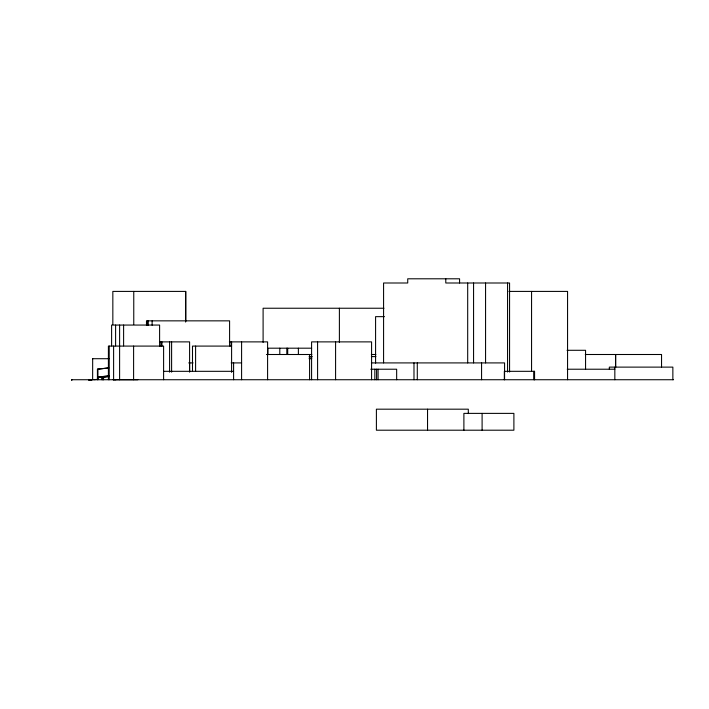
<?xml version="1.0" encoding="UTF-8"?>
<svg xmlns="http://www.w3.org/2000/svg" width="709" height="709" viewBox="0 0 709 709"><rect width="100%" height="100%" fill="white"/><g stroke="black" fill="none" stroke-linecap="round" stroke-linejoin="round"><path stroke-width="1.06" d="M160.934 346.089L160.934 341.88M161.953 346.089L161.953 341.88M189.595 371.321L189.595 362.911M192.493 371.321L192.493 346.089L231.595 346.089M89.219 380.37L91.319 379.732L89.192 380.37L89.192 379.732L89.192 380.37L92.285 379.732M113.174 379.732L115.966 379.732M113.502 379.732L137.794 379.732M97.425 379.732L97.425 369.221L108.335 367.918M97.425 369.221L108.84 367.918M102.38 376.922L108.885 376.337M109.319 376.275L101.945 376.958L101.972 379.732M97.931 369.221L97.931 379.732L97.886 376.958L108.699 376.018M99.038 377.303L98.436 376.931L108.663 376.461M98.462 377.348L104.267 377.161M103.204 379.732L103.186 376.506L109.142 376.24M103.496 376.506L108.92 376.266M103.638 376.94L109.159 376.692M508.965 291.408L567.563 291.408L567.563 379.732M383.968 308.238L263.101 308.238L263.101 342.385M384.429 316.648L375.584 316.648L375.584 363.132M159.605 341.88L189.595 341.88L189.595 372.163M229.37 341.88L267.594 341.88L267.594 379.732M311.632 348.19L267.896 348.19L267.896 354.5M567.04 350.29L585.563 350.29L585.563 369.221M266.416 354.5L311.845 354.5M371.348 354.5L375.867 354.5M585.244 354.5L661.55 354.5L661.55 367.12M309.328 356.6L312.066 356.6M371.374 356.6L375.912 356.6M309.053 356.893L311.916 356.893M92.64 358.71L109.133 358.71M309.044 358.71L311.774 358.71M188.7 362.911L193.096 362.911M231.152 362.911L241.592 362.911M371.392 362.911L504.569 362.911L504.569 379.732M370.754 369.221L396.659 369.221L396.659 379.732M567.218 369.221L614.836 369.221M163.531 371.321L233.598 371.321M103.186 376.506L103.922 376.94M97.886 376.958L102.654 376.922M97.869 379.315L93.783 379.732M673.55 379.732L71.671 379.732L71.671 380.37L71.937 379.732M103.62 376.488L103.523 379.732M672.859 379.732L672.859 367.12L609.332 367.12L609.332 369.221M615.678 354.5L615.678 367.12M615.554 354.5L615.554 367.67M614.836 367.12L614.836 379.732M534.568 379.732L534.568 371.321L504.338 371.321L504.338 379.732M534.338 371.321L534.338 379.732M533.895 371.321L533.895 379.732M531.564 291.408L531.564 371.321M509.567 372.039L509.567 282.997L445.784 282.997L445.784 278.797M507.564 282.997L507.564 372.039M485.568 282.997L485.568 362.911M482.102 413.382L482.102 430.203M481.571 362.911L481.571 379.732M473.568 282.997L473.568 362.911M468.303 413.604L468.303 409.182L376.399 409.182L376.399 430.203L513.892 430.203L513.892 413.382L463.89 413.382L463.89 430.203M467.692 282.997L467.692 362.911M459.574 282.997L459.574 278.797L407.728 278.797L407.728 282.997L383.578 282.997L383.578 362.911M427.545 409.182L427.545 430.203M417.291 362.911L417.291 379.732M413.985 362.911L413.985 379.732M378.074 369.221L378.074 379.732M376.603 369.221L376.603 379.732M374.839 369.221L374.839 379.732M371.578 379.732L371.578 341.88L311.588 341.88L311.588 379.732M339.389 308.238L339.389 342.385M335.587 341.88L335.587 379.732M317.588 341.88L317.588 379.732M309.585 354.5L309.585 379.732M298.383 348.19L298.383 354.5M287.703 348.19L287.703 354.5M286.817 348.19L286.817 354.5M279.798 348.19L279.798 354.5M241.592 341.88L241.592 379.732M233.598 362.911L233.598 379.732M231.595 341.88L231.595 372.376M231.152 341.88L231.152 346.311M229.592 345.93L229.592 320.849L146.479 320.849L146.479 325.218M195.595 346.089L195.595 371.321M185.802 321.221L185.802 291.408L112.837 291.408L112.837 324.536M185.616 291.408L185.616 322.063M171.605 341.88L171.605 372.163M169.602 341.88L169.602 372.163M163.602 379.732L163.602 346.089L108.406 346.089L108.406 379.732M159.605 346.205L159.605 325.059L111.605 325.059L111.605 345.832M152.125 320.849L152.125 325.218M148.119 320.849L148.119 325.218M147.605 320.849L147.605 325.218M147.268 320.849L147.268 325.218M133.762 291.408L133.762 324.536M133.602 346.089L133.602 379.732M123.605 325.059L123.605 345.832M119.608 325.059L119.608 345.832M119.608 346.089L119.608 379.732M115.602 325.059L115.602 345.832M113.608 346.089L113.608 379.732M109.204 346.089L109.204 379.732M102.256 376.958L102.256 379.732M92.675 358.71L92.64 379.732M90.229 379.732L90.194 380.37L90.229 379.732"/></g></svg>
